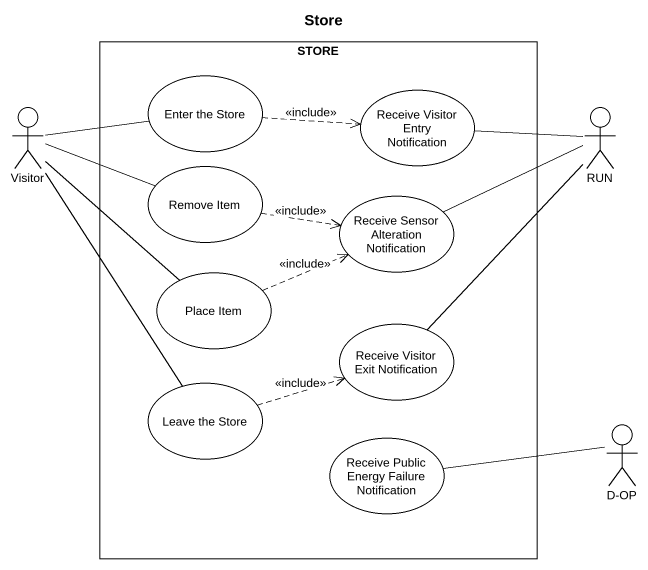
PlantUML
@startuml
title Store
rectangle STORE {
  usecase "Enter the Store" as Enter_the_Store
  usecase "Receive Visitor Entry Notification" as Receive_Visitor_Entry
  usecase "Remove Item" as Remove_Item
  usecase "Receive Sensor Alteration Notification" as Receive_Sensor_Alteration
  usecase "Place Item" as Place_Item
  usecase "Receive Visitor Exit Notification" as Receive_Visitor_Exit
  usecase "Leave the Store" as Leave_the_Store
  usecase "Receive Public Energy Failure Notification" as Receive_Public_Energy
}
actor Visitor
actor RUN
actor "D-OP" as D_OP
Enter_the_Store .right.> Receive_Visitor_Entry : <<include>>
Visitor -right- Enter_the_Store
Visitor -right- Remove_Item
Visitor -- Place_Item
Visitor -- Leave_the_Store
Receive_Visitor_Entry -right- RUN
Remove_Item .right.> Receive_Sensor_Alteration : <<include>>
Receive_Sensor_Alteration -right- RUN
Place_Item .right.> Receive_Sensor_Alteration : <<include>>
Receive_Visitor_Exit -up- RUN
Leave_the_Store .right.> Receive_Visitor_Exit : <<include>>
Receive_Public_Energy -right- D_OP
@enduml
